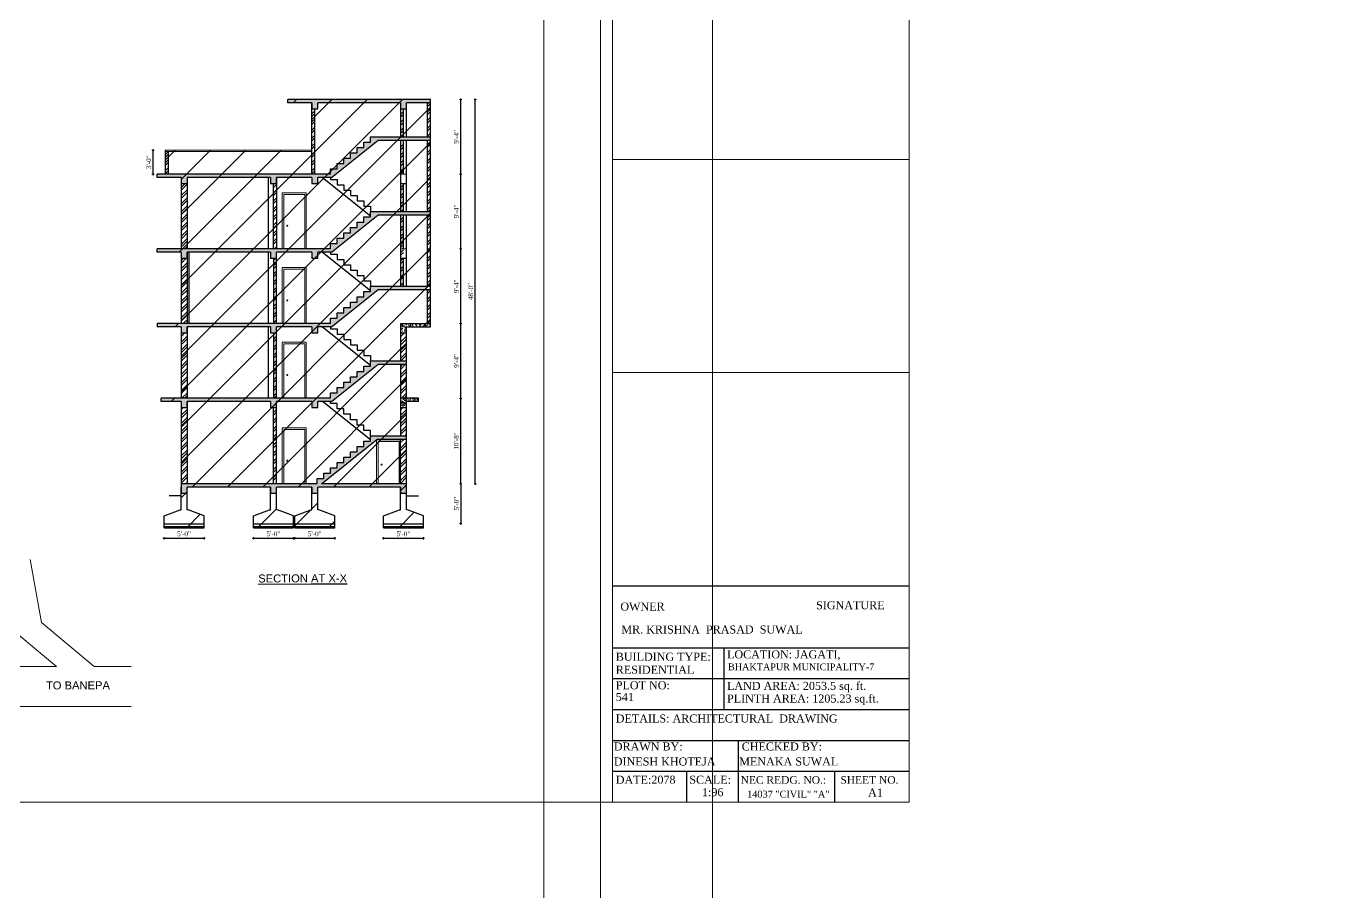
# Model space of a CAD drawing. Header units: inches. Extents: x 6873 to 34015, y -4436 to 8204.
# Drawn here: x 15462 to 17428, y 1971 to 3269 of the extents above; entities that cross this region are included whole.
import ezdxf

# ---------------------------------------------------------------- set-up
doc = ezdxf.new("R2010")
doc.units = ezdxf.units.IN
doc.header["$LTSCALE"] = 5
doc.header["$MEASUREMENT"] = 0
for name, color, linetype, lineweight in [('1', 7, 'Continuous', 25), ('A-WALL', 7, 'Continuous', 9), ('Dimension', 7, 'Continuous', 18), ('dimention', 5, 'Continuous', 9), ('DOOR', 62, 'Continuous', 0), ('ele1', 21, 'Continuous', 20), ('Railing', 43, 'Continuous', 18)]:
    doc.layers.add(name, color=color, linetype=linetype, lineweight=lineweight)
doc.layers.add('column', color=4, linetype='Continuous')
doc.layers.add('WALL', color=7, linetype='Continuous')
doc.layers.add('dim line', color=7, linetype='Continuous', lineweight=15, true_color=0xfab2b2)
doc.styles.add('DIMTEXT', font='arial.ttf', dxfattribs={"height": 8})
doc.styles.add('ordinary', font='times.ttf')
doc.dimstyles.new('Copy of 96', dxfattribs={"dimtxt": 7, "dimasz": 4, "dimexe": 0.5, "dimexo": 0.5, "dimgap": 3, "dimtad": 1, "dimdec": 1, "dimzin": 11, "dimdsep": 46, "dimlunit": 4, "dimtxsty": 'ordinary', "dimblk": 'OBLIQUE', "dimcen": 0.09, "dimse1": 1, "dimse2": 1, "dimclrt": 6, "dimazin": 0, "dimtfac": 1, "dimtdec": 1, "dimtix": 1, "dimtmove": 2, "dimatfit": 3, "dimldrblk": 'leader', "dimfxl": 0.5, "dimfxlon": 1, "dimtolj": 1, "dimtzin": 0, "dimarcsym": 0})
pattern_1 = [(45, (7222.851, 4362.183), (-6.098796, 6.098796), []), (45, (7226.9165, 4362.183), (-6.098796, 6.098796), [])]
pattern_2 = [(50, (7222.8506, 4362.183), (7.172602, -0.6275213), [0.75, -8.25]), (355, (7222.8506, 4362.183), (-1.3875133, 7.5219213), [0.6, -6.6]), (100.4514, (7223.448, 4362.131), (5.785094, 6.8943954), [0.637402, -7.011421]), (46.1842, (7222.851, 4364.183), (10.6724105, -1.65519), [1.125, -12.375]), (96.6356, (7223.74, 4364.045), (9.346627, 9.741179), [0.956103, -10.51713]), (351.1842, (7222.851, 4364.183), (9.34662, 9.741186), [0.9, -9.9]), (21, (7223.8506, 4363.683), (5.9690705, -4.026189), [0.75, -8.25]), (326, (7223.8506, 4363.683), (2.4331533, 7.2515005), [0.6, -6.6]), (71.4514, (7224.348, 4363.348), (8.4022263, 3.225305), [0.637402, -7.011421]), (37.5, (7222.8506, 4362.1832), (0.12159855, 3.32893854), [0, -6.52, 0, -6.7, 0, -6.625]), (7.5, (7222.8506, 4362.1832), (2.6306954, 3.9441171), [0, -3.82, 0, -6.37, 0, -2.525]), (327.5, (7220.6206, 4362.1832), (5.3382244, -0.2255487), [0, -2.5, 0, -7.8, 0, -10.35]), (317.5, (7219.6206, 4362.1832), (5.8318617, 1.0010498), [0, -3.25, 0, -5.18, 0, -7.35])]

# ---------------------------------------------------------------- blocks, each defined once
blk = doc.blocks.new('oblique')
at = {"color": 0, "lineweight": -2}
blk.add_line((0.25, 0.25), (-0.25, -0.25), dxfattribs=at)
at = {"layer": 'dim line', "lineweight": 9}
for p, q in [((-0.4375, 0), (0.4375, 0)), ((0, 0.4375), (0, -0.4375))]:
    blk.add_line(p, q, dxfattribs=at)
blk = doc.blocks.new('*D282')
at = {"layer": 'A-WALL', "color": 0, "lineweight": -2, "ltscale": 50, "transparency": 16777216}
blk.add_line((16114.1, 2583), (16114.1, 2711), dxfattribs=at)
at = {"layer": 'Defpoints', "color": 0, "ltscale": 50, "transparency": 16777216}
for p in [(16032.6, 2711), (16114.1, 2711), (16032.6, 2583)]:
    blk.add_point(p, dxfattribs=at)
at = {"layer": 'A-WALL', "color": 0, "lineweight": -2, "ltscale": 50, "transparency": 16777216, "xscale": 4, "yscale": 4, "zscale": 4}
for p, rotation in [((16114.1, 2711), 90), ((16114.1, 2583), 270)]:
    blk.add_blockref('oblique', p, dxfattribs=dict(at, rotation=rotation))
at = {"layer": 'A-WALL', "color": 6, "ltscale": 50, "transparency": 16777216, "insert": (16107.6, 2647), "char_height": 7, "attachment_point": 5, "rotation": 90, "style": 'ordinary'}
blk.add_mtext('\\A1;10\'-8"', dxfattribs=at)
blk = doc.blocks.new('_OBLIQUE')
at = {"color": 0, "linetype": 'ByBlock'}
blk.add_line((-0.5, -0.5), (0.5, 0.5), dxfattribs=at)
blk = doc.blocks.new('leader')
at = {"layer": 'Dimension'}
for p, q in [((-4.42, 0), (4.42, 0)), ((0, -4.33), (0, 4.33))]:
    blk.add_line(p, q, dxfattribs=at)
blk = doc.blocks.new('*D283')
at = {"layer": 'A-WALL', "color": 0, "lineweight": -2, "ltscale": 50, "transparency": 16777216}
blk.add_line((16114.1, 2711), (16114.1, 2823), dxfattribs=at)
at = {"layer": 'Defpoints', "color": 0, "ltscale": 50, "transparency": 16777216}
for p in [(15900.8, 2823), (16114.1, 2823), (16032.6, 2711)]:
    blk.add_point(p, dxfattribs=at)
at = {"layer": 'A-WALL', "color": 0, "lineweight": -2, "ltscale": 50, "transparency": 16777216, "xscale": 4, "yscale": 4, "zscale": 4}
for p, rotation in [((16114.1, 2823), 90), ((16114.1, 2711), 270)]:
    blk.add_blockref('oblique', p, dxfattribs=dict(at, rotation=rotation))
at = {"layer": 'A-WALL', "color": 6, "ltscale": 50, "transparency": 16777216, "insert": (16107.6, 2767), "char_height": 7, "attachment_point": 5, "rotation": 90, "style": 'ordinary'}
blk.add_mtext('\\A1;9\'-4"', dxfattribs=at)
blk = doc.blocks.new('*D284')
at = {"layer": 'A-WALL', "color": 0, "lineweight": -2, "ltscale": 50, "transparency": 16777216}
blk.add_line((16114.1, 2823), (16114.1, 2935), dxfattribs=at)
at = {"layer": 'Defpoints', "color": 0, "ltscale": 50, "transparency": 16777216}
for p in [(15904.6, 2935), (16114.1, 2935), (15900.8, 2823)]:
    blk.add_point(p, dxfattribs=at)
at = {"layer": 'A-WALL', "color": 0, "lineweight": -2, "ltscale": 50, "transparency": 16777216, "xscale": 4, "yscale": 4, "zscale": 4}
for p, rotation in [((16114.1, 2935), 90), ((16114.1, 2823), 270)]:
    blk.add_blockref('oblique', p, dxfattribs=dict(at, rotation=rotation))
at = {"layer": 'A-WALL', "color": 6, "ltscale": 50, "transparency": 16777216, "insert": (16107.6, 2879), "char_height": 7, "attachment_point": 5, "rotation": 90, "style": 'ordinary'}
blk.add_mtext('\\A1;9\'-4"', dxfattribs=at)
blk = doc.blocks.new('*D285')
at = {"layer": 'A-WALL', "color": 0, "lineweight": -2, "ltscale": 50, "transparency": 16777216}
blk.add_line((16114.1, 2935), (16114.1, 3047), dxfattribs=at)
at = {"layer": 'Defpoints', "color": 0, "ltscale": 50, "transparency": 16777216}
for p in [(15911, 3047), (16114.1, 3047), (15904.6, 2935)]:
    blk.add_point(p, dxfattribs=at)
at = {"layer": 'A-WALL', "color": 0, "lineweight": -2, "ltscale": 50, "transparency": 16777216, "xscale": 4, "yscale": 4, "zscale": 4}
for p, rotation in [((16114.1, 3047), 90), ((16114.1, 2935), 270)]:
    blk.add_blockref('oblique', p, dxfattribs=dict(at, rotation=rotation))
at = {"layer": 'A-WALL', "color": 6, "ltscale": 50, "transparency": 16777216, "insert": (16107.6, 2991), "char_height": 7, "attachment_point": 5, "rotation": 90, "style": 'ordinary'}
blk.add_mtext('\\A1;9\'-4"', dxfattribs=at)
blk = doc.blocks.new('*D286')
at = {"layer": 'A-WALL', "color": 0, "lineweight": -2, "ltscale": 50, "transparency": 16777216}
blk.add_line((16114.1, 3047), (16114.1, 3159), dxfattribs=at)
at = {"layer": 'Defpoints', "color": 0, "ltscale": 50, "transparency": 16777216}
for p in [(15916.9, 3159), (16114.1, 3159), (15911, 3047)]:
    blk.add_point(p, dxfattribs=at)
at = {"layer": 'A-WALL', "color": 0, "lineweight": -2, "ltscale": 50, "transparency": 16777216, "xscale": 4, "yscale": 4, "zscale": 4}
for p, rotation in [((16114.1, 3159), 90), ((16114.1, 3047), 270)]:
    blk.add_blockref('oblique', p, dxfattribs=dict(at, rotation=rotation))
at = {"layer": 'A-WALL', "color": 6, "ltscale": 50, "transparency": 16777216, "insert": (16107.6, 3103), "char_height": 7, "attachment_point": 5, "rotation": 90, "style": 'ordinary'}
blk.add_mtext('\\A1;9\'-4"', dxfattribs=at)
blk = doc.blocks.new('*D287')
at = {"layer": 'A-WALL', "color": 0, "lineweight": -2, "ltscale": 50, "transparency": 16777216}
blk.add_line((15652.6, 3047), (15652.6, 3083), dxfattribs=at)
at = {"layer": 'Defpoints', "color": 0, "ltscale": 50, "transparency": 16777216}
for p in [(15652.6, 3083), (15670.6, 3083), (15658.6, 3047)]:
    blk.add_point(p, dxfattribs=at)
at = {"layer": 'A-WALL', "color": 0, "lineweight": -2, "ltscale": 50, "transparency": 16777216, "xscale": 4, "yscale": 4, "zscale": 4}
for p, rotation in [((15652.6, 3083), 90), ((15652.6, 3047), 270)]:
    blk.add_blockref('oblique', p, dxfattribs=dict(at, rotation=rotation))
at = {"layer": 'A-WALL', "color": 6, "ltscale": 50, "transparency": 16777216, "insert": (15646.1, 3065), "char_height": 7, "attachment_point": 5, "rotation": 90, "style": 'ordinary'}
blk.add_mtext('\\A1;3\'-0"', dxfattribs=at)
blk = doc.blocks.new('*D271')
at = {"layer": 'A-WALL', "color": 0, "lineweight": -2, "ltscale": 50, "transparency": 16777216}
blk.add_line((16114.1, 2583), (16114.1, 2523.1), dxfattribs=at)
at = {"layer": 'Defpoints', "color": 0, "ltscale": 50, "transparency": 16777216}
for p in [(16032.6, 2583), (16058.1, 2523.1), (16114.1, 2523.1)]:
    blk.add_point(p, dxfattribs=at)
at = {"layer": 'A-WALL', "color": 0, "lineweight": -2, "ltscale": 50, "transparency": 16777216, "xscale": 4, "yscale": 4, "zscale": 4}
for p, rotation in [((16114.1, 2583), 90), ((16114.1, 2523.1), 270)]:
    blk.add_blockref('oblique', p, dxfattribs=dict(at, rotation=rotation))
at = {"layer": 'A-WALL', "color": 6, "ltscale": 50, "transparency": 16777216, "insert": (16107.6, 2553), "char_height": 7, "attachment_point": 5, "rotation": 90, "style": 'ordinary'}
blk.add_mtext('\\A1;5\'-0"', dxfattribs=at)
blk = doc.blocks.new('*D272')
at = {"layer": 'A-WALL', "color": 0, "lineweight": -2, "ltscale": 50, "transparency": 16777216}
blk.add_line((16135.8, 2583), (16135.8, 3159), dxfattribs=at)
at = {"layer": 'Defpoints', "color": 0, "ltscale": 50, "transparency": 16777216}
for p in [(16032.6, 3159), (16135.8, 3159), (16032.6, 2583)]:
    blk.add_point(p, dxfattribs=at)
at = {"layer": 'A-WALL', "color": 0, "lineweight": -2, "ltscale": 50, "transparency": 16777216, "xscale": 4, "yscale": 4, "zscale": 4}
for p, rotation in [((16135.8, 3159), 90), ((16135.8, 2583), 270)]:
    blk.add_blockref('oblique', p, dxfattribs=dict(at, rotation=rotation))
at = {"layer": 'A-WALL', "color": 6, "ltscale": 50, "transparency": 16777216, "insert": (16129.2, 2871), "char_height": 7, "attachment_point": 5, "rotation": 90, "style": 'ordinary'}
blk.add_mtext('\\A1;48\'-0"', dxfattribs=at)
blk = doc.blocks.new('*D288')
at = {"layer": 'A-WALL', "color": 0, "lineweight": -2, "ltscale": 50, "transparency": 16777216}
blk.add_line((15669.1, 2501.3), (15729.1, 2501.3), dxfattribs=at)
at = {"layer": 'Defpoints', "color": 0, "ltscale": 50, "transparency": 16777216}
for p in [(15669.1, 2517.1), (15729.1, 2517.1), (15729.1, 2501.3)]:
    blk.add_point(p, dxfattribs=at)
at = {"layer": 'A-WALL', "color": 0, "lineweight": -2, "ltscale": 50, "transparency": 16777216, "xscale": 4, "yscale": 4, "zscale": 4, "rotation": 180}
blk.add_blockref('oblique', (15669.1, 2501.3), dxfattribs=at)
at = {"layer": 'A-WALL', "color": 0, "lineweight": -2, "ltscale": 50, "transparency": 16777216, "xscale": 4, "yscale": 4, "zscale": 4}
blk.add_blockref('oblique', (15729.1, 2501.3), dxfattribs=at)
at = {"layer": 'A-WALL', "color": 6, "ltscale": 50, "transparency": 16777216, "insert": (15699.1, 2507.8), "char_height": 7, "attachment_point": 5, "style": 'ordinary'}
blk.add_mtext('\\A1;5\'-0"', dxfattribs=at)
blk = doc.blocks.new('*D289')
at = {"layer": 'A-WALL', "color": 0, "lineweight": -2, "ltscale": 50, "transparency": 16777216}
blk.add_line((15803.1, 2501.3), (15863.1, 2501.3), dxfattribs=at)
at = {"layer": 'Defpoints', "color": 0, "ltscale": 50, "transparency": 16777216}
for p in [(15803.1, 2517.1), (15863.1, 2517.1), (15863.1, 2501.3)]:
    blk.add_point(p, dxfattribs=at)
at = {"layer": 'A-WALL', "color": 0, "lineweight": -2, "ltscale": 50, "transparency": 16777216, "xscale": 4, "yscale": 4, "zscale": 4, "rotation": 180}
blk.add_blockref('oblique', (15803.1, 2501.3), dxfattribs=at)
at = {"layer": 'A-WALL', "color": 0, "lineweight": -2, "ltscale": 50, "transparency": 16777216, "xscale": 4, "yscale": 4, "zscale": 4}
blk.add_blockref('oblique', (15863.1, 2501.3), dxfattribs=at)
at = {"layer": 'A-WALL', "color": 6, "ltscale": 50, "transparency": 16777216, "insert": (15833.1, 2507.8), "char_height": 7, "attachment_point": 5, "style": 'ordinary'}
blk.add_mtext('\\A1;5\'-0"', dxfattribs=at)
blk = doc.blocks.new('*D290')
at = {"layer": 'A-WALL', "color": 0, "lineweight": -2, "ltscale": 50, "transparency": 16777216}
blk.add_line((15865.1, 2501.3), (15925.1, 2501.3), dxfattribs=at)
at = {"layer": 'Defpoints', "color": 0, "ltscale": 50, "transparency": 16777216}
for p in [(15865.1, 2517.1), (15925.1, 2517.1), (15925.1, 2501.3)]:
    blk.add_point(p, dxfattribs=at)
at = {"layer": 'A-WALL', "color": 0, "lineweight": -2, "ltscale": 50, "transparency": 16777216, "xscale": 4, "yscale": 4, "zscale": 4, "rotation": 180}
blk.add_blockref('oblique', (15865.1, 2501.3), dxfattribs=at)
at = {"layer": 'A-WALL', "color": 0, "lineweight": -2, "ltscale": 50, "transparency": 16777216, "xscale": 4, "yscale": 4, "zscale": 4}
blk.add_blockref('oblique', (15925.1, 2501.3), dxfattribs=at)
at = {"layer": 'A-WALL', "color": 6, "ltscale": 50, "transparency": 16777216, "insert": (15895.1, 2507.8), "char_height": 7, "attachment_point": 5, "style": 'ordinary'}
blk.add_mtext('\\A1;5\'-0"', dxfattribs=at)
blk = doc.blocks.new('*D291')
at = {"layer": 'A-WALL', "color": 0, "lineweight": -2, "ltscale": 50, "transparency": 16777216}
blk.add_line((15998.1, 2501.3), (16058.1, 2501.3), dxfattribs=at)
at = {"layer": 'Defpoints', "color": 0, "ltscale": 50, "transparency": 16777216}
for p in [(15998.1, 2517.1), (16058.1, 2517.1), (16058.1, 2501.3)]:
    blk.add_point(p, dxfattribs=at)
at = {"layer": 'A-WALL', "color": 0, "lineweight": -2, "ltscale": 50, "transparency": 16777216, "xscale": 4, "yscale": 4, "zscale": 4, "rotation": 180}
blk.add_blockref('oblique', (15998.1, 2501.3), dxfattribs=at)
at = {"layer": 'A-WALL', "color": 0, "lineweight": -2, "ltscale": 50, "transparency": 16777216, "xscale": 4, "yscale": 4, "zscale": 4}
blk.add_blockref('oblique', (16058.1, 2501.3), dxfattribs=at)
at = {"layer": 'A-WALL', "color": 6, "ltscale": 50, "transparency": 16777216, "insert": (16028.1, 2507.8), "char_height": 7, "attachment_point": 5, "style": 'ordinary'}
blk.add_mtext('\\A1;5\'-0"', dxfattribs=at)

msp = doc.modelspace()

# ---------------------------------------------------------------- hatches: boundary and pattern name
at = {"layer": 'A-WALL', "ltscale": 40, "true_color": 0xf26722}
h = msp.add_hatch(dxfattribs=at)
h.set_pattern_fill('AR-CONC', color=30)
h.set_pattern_definition(pattern_2)
h.paths.add_polyline_path([(15899.61, 3154.02), (16023.61, 3154.02), (16023.61, 3145.02), (16032.61, 3145.02), (16032.61, 3154.02), (16068.61, 3154.02), (16068.61, 3159.02), (15854.61, 3159.02), (15854.61, 3154.02), (15890.61, 3154.02), (15890.61, 3145.02), (15899.61, 3145.02)])
h = msp.add_hatch(dxfattribs=at)
h.set_pattern_fill('AR-CONC', color=30)
h.set_pattern_definition(pattern_2)
h.paths.add_polyline_path([(15828.61, 3033.02), (15837.61, 3033.02), (15837.61, 3042.02), (15890.61, 3042.02), (15890.61, 3033.02), (15899.61, 3033.02), (15899.61, 3042.02), (15920.37, 3042.02), (15990.37, 3098.02), (16068.61, 3098.02), (16068.61, 3103.02), (15978.61, 3103.02), (15978.61, 3095.02), (15968.61, 3095.02), (15968.61, 3087.02), (15958.61, 3087.02), (15958.61, 3079.02), (15948.61, 3079.02), (15948.61, 3071.02), (15938.61, 3071.02), (15938.61, 3063.02), (15928.61, 3063.02), (15928.61, 3055.02), (15918.61, 3055.02), (15918.61, 3047.02), (15658.61, 3047.02), (15658.61, 3042.02), (15694.61, 3042.02), (15694.61, 3033.02), (15703.57, 3033.02), (15703.57, 3042.02), (15828.61, 3042.02)])
h = msp.add_hatch(dxfattribs=at)
h.set_pattern_fill('AR-CONC', color=30)
h.set_pattern_definition(pattern_2)
h.paths.add_polyline_path([(15837.61, 2930.02), (15890.61, 2930.02), (15890.61, 2921.02), (15899.61, 2921.02), (15899.61, 2930.02), (15920.37, 2930.02), (15990.37, 2986.02), (16068.61, 2986.02), (16068.61, 2991.02), (15978.61, 2991.02), (15978.61, 2983.02), (15968.61, 2983.02), (15968.61, 2975.02), (15958.61, 2975.02), (15958.61, 2967.02), (15948.61, 2967.02), (15948.61, 2959.02), (15938.61, 2959.02), (15938.61, 2951.02), (15928.61, 2951.02), (15928.61, 2943.02), (15918.61, 2943.02), (15918.61, 2935.02), (15658.61, 2935.02), (15658.61, 2930.02), (15694.61, 2930.02), (15694.61, 2921.02), (15703.57, 2921.02), (15703.57, 2930.02), (15828.61, 2930.02), (15828.61, 2921.02), (15837.61, 2921.02)])
h = msp.add_hatch(dxfattribs=at)
h.set_pattern_fill('AR-CONC', color=30)
h.set_pattern_definition(pattern_2)
h.paths.add_polyline_path([(15828.61, 2809.02), (15837.61, 2809.02), (15837.61, 2818.02), (15890.61, 2818.02), (15890.61, 2809.02), (15899.61, 2809.02), (15899.61, 2818.02), (15920.37, 2818.02), (15990.37, 2874.02), (16064.11, 2874.02), (16064.11, 2879.02), (15978.61, 2879.02), (15978.61, 2871.02), (15968.61, 2871.02), (15968.61, 2863.02), (15958.61, 2863.02), (15958.61, 2855.02), (15948.61, 2855.02), (15948.61, 2847.02), (15938.61, 2847.02), (15938.61, 2839.02), (15928.61, 2839.02), (15928.61, 2831.02), (15918.61, 2831.02), (15918.61, 2823.02), (15658.61, 2823.02), (15658.61, 2818.02), (15694.61, 2818.02), (15694.61, 2809.02), (15703.57, 2809.02), (15703.57, 2818.02), (15828.61, 2818.02)])
h = msp.add_hatch(dxfattribs=at)
h.set_pattern_fill('AR-CONC', color=30)
h.set_pattern_definition(pattern_2)
h.paths.add_polyline_path([(16032.61, 2818.02), (16068.61, 2818.02), (16068.61, 2823.02), (16023.61, 2823.02), (16023.61, 2809.02), (16032.61, 2809.02)])
h = msp.add_hatch(dxfattribs=at)
h.set_pattern_fill('AR-CONC', color=30)
h.set_pattern_definition(pattern_2)
h.paths.add_polyline_path([(15837.61, 2706.02), (15890.61, 2706.02), (15890.61, 2697.02), (15899.61, 2697.02), (15899.61, 2706.02), (15920.37, 2706.02), (15990.37, 2762.02), (16032.61, 2762.02), (16032.61, 2767.02), (15978.61, 2767.02), (15978.61, 2759.02), (15968.61, 2759.02), (15968.61, 2751.02), (15958.61, 2751.02), (15958.61, 2743.02), (15948.61, 2743.02), (15948.61, 2735.02), (15938.61, 2735.02), (15938.61, 2727.02), (15928.61, 2727.02), (15928.61, 2719.02), (15918.61, 2719.02), (15918.61, 2711.02), (15664.61, 2711.02), (15664.61, 2706.02), (15694.61, 2706.02), (15694.61, 2697.02), (15703.57, 2697.02), (15703.57, 2706.02), (15828.61, 2706.02), (15828.61, 2697.02), (15837.61, 2697.02)])
h = msp.add_hatch(dxfattribs=at)
h.set_pattern_fill('AR-CONC', color=30)
h.set_pattern_definition(pattern_2)
h.paths.add_polyline_path([(16032.61, 2697.02), (16032.61, 2706.02), (16050.61, 2706.02), (16050.61, 2711.02), (16023.61, 2711.02), (16023.61, 2697.02)])
h = msp.add_hatch(dxfattribs=at)
h.set_pattern_fill('AR-CONC', color=30)
h.set_pattern_definition(pattern_2)
h.paths.add_polyline_path([(15899.61, 2578.02), (16023.61, 2578.02), (16023.61, 2569.02), (16032.61, 2569.02), (16032.61, 2578.02), (16032.61, 2583.02), (15905.02, 2583.02), (15988.77, 2650.02), (16032.61, 2650.02), (16032.61, 2655.02), (15978.61, 2655.02), (15978.61, 2647.02), (15968.61, 2647.02), (15968.61, 2639.02), (15958.61, 2639.02), (15958.61, 2631.02), (15948.61, 2631.02), (15948.61, 2623.02), (15938.61, 2623.02), (15938.61, 2615.02), (15928.61, 2615.02), (15928.61, 2607.02), (15918.61, 2607.02), (15918.61, 2599.02), (15908.61, 2599.02), (15908.61, 2591.02), (15898.61, 2591.02), (15898.61, 2583.02), (15694.61, 2583.02), (15694.61, 2578.02), (15694.61, 2569.02), (15703.61, 2569.02), (15703.61, 2578.02), (15828.61, 2578.02), (15828.61, 2569.02), (15837.61, 2569.02), (15837.61, 2578.02), (15890.61, 2578.02), (15890.61, 2569.02), (15899.61, 2569.02)])
at = {"layer": 'dimention', "ltscale": 40, "true_color": 0xf26722}
h = msp.add_hatch(dxfattribs=at)
h.set_pattern_fill('ANSI32', color=30, scale=23)
h.set_pattern_definition(pattern_1)
h.paths.add_polyline_path([(16064.11, 3103.02), (16068.61, 3103.02), (16068.61, 3154.02), (16064.11, 3154.02)])
h = msp.add_hatch(dxfattribs=at)
h.set_pattern_fill('ANSI32', color=30, scale=23)
h.set_pattern_definition(pattern_1)
h.paths.add_polyline_path([(15895.11, 3145.02), (15890.61, 3145.02), (15890.61, 3047.02), (15895.11, 3047.02)])
h = msp.add_hatch(dxfattribs=at)
h.set_pattern_fill('ANSI32', color=30, scale=23)
h.set_pattern_definition(pattern_1)
h.paths.add_polyline_path([(16028.11, 3145.02), (16023.61, 3145.02), (16023.61, 3103.02), (16028.11, 3103.02)])
h = msp.add_hatch(dxfattribs=at)
h.set_pattern_fill('ANSI32', color=30, scale=23)
h.set_pattern_definition(pattern_1)
h.paths.add_polyline_path([(16023.61, 3047.02), (16028.11, 3047.02), (16028.11, 3098.02), (16023.61, 3098.02)])
h = msp.add_hatch(dxfattribs=at)
h.set_pattern_fill('ANSI32', color=30, scale=23)
h.set_pattern_definition(pattern_1)
h.paths.add_polyline_path([(16064.11, 2991.02), (16068.61, 2991.02), (16068.61, 3098.02), (16064.11, 3098.02)])
h = msp.add_hatch(dxfattribs=at)
h.set_pattern_fill('ANSI32', color=30, scale=23)
h.set_pattern_definition(pattern_1)
h.paths.add_polyline_path([(15675.11, 3081.02), (15670.61, 3081.02), (15670.61, 3047.02), (15675.11, 3047.02)])
h = msp.add_hatch(dxfattribs=at)
h.set_pattern_fill('ANSI32', color=30, scale=23)
h.set_pattern_definition(pattern_1)
h.paths.add_polyline_path([(15694.61, 2935.02), (15703.57, 2935.02), (15703.57, 3033.02), (15694.61, 3033.02)])
h = msp.add_hatch(dxfattribs=at)
h.set_pattern_fill('ANSI32', color=30, scale=23)
h.set_pattern_definition(pattern_1)
h.paths.add_polyline_path([(15837.61, 3033.02), (15833.11, 3033.02), (15833.11, 2935.02), (15837.61, 2935.02)])
h = msp.add_hatch(dxfattribs=at)
h.set_pattern_fill('ANSI32', color=30, scale=23)
h.set_pattern_definition(pattern_1)
h.paths.add_polyline_path([(16028.11, 3033.02), (16023.61, 3033.02), (16023.61, 2991.02), (16028.11, 2991.02)])
h = msp.add_hatch(dxfattribs=at)
h.set_pattern_fill('ANSI32', color=30, scale=23)
h.set_pattern_definition(pattern_1)
h.paths.add_polyline_path([(16028.11, 2986.02), (16023.61, 2986.02), (16023.61, 2879.02), (16028.11, 2879.02)])
h = msp.add_hatch(dxfattribs=at)
h.set_pattern_fill('ANSI32', color=30, scale=23)
h.set_pattern_definition(pattern_1)
h.paths.add_polyline_path([(16064.11, 2879.02), (16068.61, 2879.02), (16068.61, 2986.02), (16064.11, 2986.02)])
h = msp.add_hatch(dxfattribs=at)
h.set_pattern_fill('ANSI32', color=30, scale=23)
h.set_pattern_definition(pattern_1)
h.paths.add_polyline_path([(15703.57, 2921.02), (15694.61, 2921.02), (15694.61, 2823.02), (15703.57, 2823.02)])
h = msp.add_hatch(dxfattribs=at)
h.set_pattern_fill('ANSI32', color=30, scale=23)
h.set_pattern_definition(pattern_1)
h.paths.add_polyline_path([(15837.61, 2921.02), (15833.11, 2921.02), (15833.11, 2823.02), (15837.61, 2823.02)])
h = msp.add_hatch(dxfattribs=at)
h.set_pattern_fill('ANSI32', color=30, scale=23)
h.set_pattern_definition(pattern_1)
h.paths.add_polyline_path([(16064.11, 2823.02), (16068.61, 2823.02), (16068.61, 2874.02), (16064.11, 2874.02)])
h = msp.add_hatch(dxfattribs=at)
h.set_pattern_fill('ANSI32', color=30, scale=23)
h.set_pattern_definition(pattern_1)
h.paths.add_polyline_path([(15694.61, 2711.02), (15703.57, 2711.02), (15703.57, 2809.02), (15694.61, 2809.02)])
h = msp.add_hatch(dxfattribs=at)
h.set_pattern_fill('ANSI32', color=30, scale=23)
h.set_pattern_definition(pattern_1)
h.paths.add_polyline_path([(15837.61, 2809.02), (15833.11, 2809.02), (15833.11, 2711.02), (15837.61, 2711.02)])
h = msp.add_hatch(dxfattribs=at)
h.set_pattern_fill('ANSI32', color=30, scale=23)
h.set_pattern_definition(pattern_1)
h.paths.add_polyline_path([(16023.61, 2767.02), (16032.61, 2767.02), (16032.61, 2809.02), (16023.61, 2809.02)])
h = msp.add_hatch(dxfattribs=at)
h.set_pattern_fill('ANSI32', color=30, scale=23)
h.set_pattern_definition(pattern_1)
h.paths.add_polyline_path([(16023.61, 2711.02), (16032.61, 2711.02), (16032.61, 2762.02), (16023.61, 2762.02)])
h = msp.add_hatch(dxfattribs=at)
h.set_pattern_fill('ANSI32', color=30, scale=23)
h.set_pattern_definition(pattern_1)
h.paths.add_polyline_path([(15694.61, 2583.02), (15703.57, 2583.02), (15703.57, 2697.02), (15694.61, 2697.02)])
h = msp.add_hatch(dxfattribs=at)
h.set_pattern_fill('ANSI32', color=30, scale=23)
h.set_pattern_definition(pattern_1)
h.paths.add_polyline_path([(15837.61, 2697.02), (15833.11, 2697.02), (15833.11, 2583.02), (15837.61, 2583.02)])
h = msp.add_hatch(dxfattribs=at)
h.set_pattern_fill('ANSI32', color=30, scale=23)
h.set_pattern_definition(pattern_1)
h.paths.add_polyline_path([(16032.61, 2697.02), (16023.61, 2697.02), (16023.61, 2655.02), (16032.61, 2655.02)])
h = msp.add_hatch(dxfattribs=at)
h.set_pattern_fill('ANSI32', color=30, scale=23)
h.set_pattern_definition(pattern_1)
h.paths.add_polyline_path([(16032.61, 2650.02), (16023.61, 2650.02), (16023.61, 2583.02), (16032.61, 2583.02)])
at = {"layer": 'WALL', "linetype": 'ByBlock', "ltscale": 5, "true_color": 0xf8991e}
h = msp.add_hatch(dxfattribs=at)
h.set_pattern_fill('ANSI31', color=30, scale=300)
h.set_pattern_definition([(45, (2253.525, 2643.953), (-26.5165, 26.5165), [])])
h.paths.add_polyline_path([(15669.11, 2517.06), (15669.11, 2535.06), (15693.11, 2544.06), (15694.61, 2544.06), (15694.61, 2569.02), (15694.61, 2706.02), (15664.61, 2706.02), (15664.61, 2711.02), (15694.61, 2711.02), (15694.61, 2818.02), (15658.61, 2818.02), (15658.61, 2823.02), (15694.61, 2823.02), (15694.61, 2930.02), (15658.61, 2930.02), (15658.61, 2935.02), (15694.61, 2935.02), (15694.61, 3042.02), (15658.61, 3042.02), (15658.61, 3047.02), (15670.61, 3047.02), (15670.61, 3083.02), (15890.61, 3083.02), (15890.61, 3154.02), (15854.61, 3154.02), (15854.61, 3159.02), (16068.61, 3159.02), (16068.61, 2818.02), (16032.61, 2818.02), (16032.61, 2711.02), (16050.61, 2711.02), (16050.61, 2706.02), (16032.61, 2706.02), (16032.61, 2544.06), (16034.11, 2544.06), (16058.11, 2535.06), (16058.11, 2517.06), (15998.11, 2517.06), (15998.11, 2535.06), (16022.11, 2544.06), (16023.61, 2544.06), (16023.61, 2578.02), (15899.61, 2578.02), (15899.61, 2544.06), (15901.11, 2544.06), (15925.11, 2535.06), (15925.11, 2517.06), (15865.11, 2517.06), (15865.11, 2535.06), (15889.11, 2544.06), (15890.61, 2544.06), (15890.61, 2578.02), (15837.61, 2578.02), (15837.61, 2544.06), (15839.11, 2544.06), (15863.11, 2535.06), (15863.11, 2517.06), (15803.11, 2517.06), (15803.11, 2535.06), (15827.11, 2544.06), (15828.61, 2544.06), (15828.61, 2578.02), (15703.61, 2578.02), (15703.61, 2544.06), (15705.11, 2544.06), (15729.11, 2535.06), (15729.11, 2517.06)])

# ---------------------------------------------------------------- linework, layer by layer
at = {"layer": '1'}
for p, q in [((16341.89, 2429.74), (16786.54, 2429.74)), ((16341.89, 2337.1), (16786.54, 2337.1)), ((16508.72, 2337.1), (16508.72, 2244.46)), ((16341.89, 2290.78), (16786.54, 2290.78)), ((16341.89, 2244.46), (16786.54, 2244.46)), ((16341.89, 2198.15), (16786.54, 2198.15)), ((16529.99, 2198.15), (16529.99, 2105.51)), ((16341.89, 2151.83), (16786.54, 2151.83)), ((16453.06, 2105.51), (16453.06, 2151.83)), ((16675.38, 2105.51), (16675.38, 2151.83))]:
    msp.add_line(p, q, dxfattribs=at)
at = {"layer": 'A-WALL', "ltscale": 5}
for p, q in [((15670.61, 3081.02), (15670.61, 3083.02)), ((15890.61, 3083.02), (15890.61, 3047.02)), ((16032.61, 3047.02), (16023.61, 3047.02)), ((16032.61, 2935.02), (16023.61, 2935.02)), ((16023.61, 2650.02), (16023.61, 2583.02)), ((15703.61, 2544.06), (15705.11, 2544.06)), ((15837.61, 2544.06), (15839.11, 2544.06)), ((15899.61, 2544.06), (15901.11, 2544.06)), ((16032.61, 2544.06), (16034.11, 2544.06)), ((15507.79, 2309.05), (15325.83, 2460.35)), ((15485.09, 2374.74), (15468.23, 2469.35)), ((15564.09, 2309.05), (15485.09, 2374.74)), ((15325.83, 2309.05), (15507.79, 2309.05)), ((15564.09, 2309.05), (15619.86, 2309.05)), ((14929.76, 2249.05), (15619.86, 2249.05))]:
    msp.add_line(p, q, dxfattribs=at)
for p in [(16238.75, 1449.35), (16323.9, -1296.79), (16491.5, -1297.44)]:
    msp.add_xline(p, (0, 1), dxfattribs=at)
for centre, radius in [((15105.47, 278.39), 4288.21), ((15853.76, 2969.77), 0.766), ((15853.76, 2857.77), 0.766), ((15853.76, 2745.77), 0.766), ((15853.76, 2617.77), 0.766), ((15995.26, 2611.77), 0.766)]:
    msp.add_circle(centre, radius, dxfattribs=at)
at = {"layer": 'DOOR', "lineweight": 13}
for p, q in [((15846.11, 2941.96), (15846.11, 3019.02)), ((15846.11, 3019.02), (15846.11, 2935.02)), ((15846.11, 3019.02), (15882.11, 3019.02)), ((15848.61, 3016.52), (15848.61, 2935.02)), ((15848.61, 3016.52), (15880.11, 3016.52)), ((15880.11, 2935.02), (15880.11, 3016.52)), ((15882.11, 2935.02), (15882.11, 3019.02)), ((15846.11, 2829.96), (15846.11, 2907.02)), ((15846.11, 2907.02), (15846.11, 2823.02)), ((15846.11, 2907.02), (15882.11, 2907.02)), ((15848.61, 2904.52), (15848.61, 2823.02)), ((15848.61, 2904.52), (15880.11, 2904.52)), ((15880.11, 2823.02), (15880.11, 2904.52)), ((15882.11, 2823.02), (15882.11, 2907.02)), ((15846.11, 2717.96), (15846.11, 2795.02)), ((15846.11, 2795.02), (15846.11, 2711.02)), ((15846.11, 2795.02), (15882.11, 2795.02)), ((15848.61, 2792.52), (15848.61, 2711.02)), ((15848.61, 2792.52), (15880.11, 2792.52)), ((15880.11, 2711.02), (15880.11, 2792.52)), ((15882.11, 2711.02), (15882.11, 2795.02)), ((15846.11, 2589.96), (15846.11, 2667.02)), ((15846.11, 2667.02), (15846.11, 2583.02)), ((15846.11, 2667.02), (15882.11, 2667.02)), ((15848.61, 2664.52), (15848.61, 2583.02)), ((15848.61, 2664.52), (15880.11, 2664.52)), ((15880.11, 2583.02), (15880.11, 2664.52)), ((15882.11, 2583.02), (15882.11, 2667.02)), ((15987.61, 2589.96), (15987.61, 2649.02)), ((15987.61, 2649.02), (15987.61, 2583.02)), ((15987.61, 2649.02), (16023.61, 2649.02)), ((15990.11, 2646.52), (15990.11, 2583.02)), ((15990.11, 2646.52), (16021.61, 2646.52)), ((16021.61, 2583.02), (16021.61, 2646.52))]:
    msp.add_line(p, q, dxfattribs=at)
at = {"layer": 'ele1'}
for p, q in [((16341.89, 2105.51), (16341.89, 4260.84)), ((16786.54, 3069.27), (16341.89, 3069.27)), ((16786.54, 2749.5), (16341.89, 2749.5))]:
    msp.add_line(p, q, dxfattribs=at)
msp.add_lwpolyline([(13701.58, 4260.84), (16786.54, 4260.84), (16786.54, 2105.51), (13701.58, 2105.51)], close=True, dxfattribs=at)
msp.add_lwpolyline([(13701.58, 4260.84), (16786.54, 4260.84), (16786.54, 2105.51), (13701.58, 2105.51)], close=True, dxfattribs=at)
at = {"layer": 'Railing', "color": 30}
for p, q in [((15670.61, 3083.02), (15890.61, 3083.02)), ((15670.61, 3081.02), (15890.61, 3081.02))]:
    msp.add_line(p, q, dxfattribs=at)
at = {"layer": 'WALL', "color": 2, "linetype": 'ByBlock', "ltscale": 5}
for p, q in [((16068.61, 3159.02), (15854.61, 3159.02)), ((15854.61, 3154.02), (15854.61, 3159.02)), ((15890.61, 3154.02), (15854.61, 3154.02)), ((15890.61, 3047.02), (15890.61, 3154.02)), ((15890.61, 3154.02), (15890.61, 3145.02)), ((16023.61, 3154.02), (15899.61, 3154.02)), ((15899.61, 3145.02), (15899.61, 3154.02)), ((16023.61, 3154.02), (16023.61, 3103.02)), ((16023.61, 3154.02), (16023.61, 3145.02)), ((16068.61, 3154.02), (16032.61, 3154.02)), ((16032.61, 3103.02), (16032.61, 3154.02)), ((16032.61, 3145.02), (16032.61, 3154.02)), ((16064.11, 3103.02), (16064.11, 3154.02)), ((16068.61, 2823.02), (16068.61, 3159.02)), ((15890.61, 3145.02), (15899.61, 3145.02)), ((15895.11, 3047.02), (15895.11, 3145.02)), ((16023.61, 3145.02), (16032.61, 3145.02)), ((16028.11, 3103.02), (16028.11, 3145.02)), ((15920.37, 3042.02), (15990.37, 3098.02)), ((15958.61, 3079.02), (15958.61, 3087.02)), ((15958.61, 3087.02), (15968.61, 3087.02)), ((15968.61, 3087.02), (15968.61, 3095.02)), ((15968.61, 3095.02), (15978.61, 3095.02)), ((15978.61, 3095.02), (15978.61, 3103.02)), ((15978.61, 3103.02), (16068.61, 3103.02)), ((15990.37, 3098.02), (16068.61, 3098.02)), ((16023.61, 3098.02), (16023.61, 2991.02)), ((16028.11, 3047.02), (16028.11, 3098.02)), ((16032.61, 2991.02), (16032.61, 3098.02)), ((16064.11, 2991.02), (16064.11, 3098.02)), ((15670.61, 3083.02), (15670.61, 3047.02)), ((15675.11, 3081.02), (15675.11, 3047.02)), ((15938.61, 3063.02), (15938.61, 3071.02)), ((15938.61, 3071.02), (15948.61, 3071.02)), ((15948.61, 3071.02), (15948.61, 3079.02)), ((15948.61, 3079.02), (15958.61, 3079.02)), ((15918.61, 3047.02), (15658.61, 3047.02)), ((15658.61, 3042.02), (15658.61, 3047.02)), ((15918.61, 3047.02), (15918.61, 3055.02)), ((15918.61, 3055.02), (15928.61, 3055.02)), ((15928.61, 3055.02), (15928.61, 3063.02)), ((15928.61, 3063.02), (15938.61, 3063.02)), ((16032.61, 3033.02), (16032.61, 3047.02)), ((15694.61, 3042.02), (15658.61, 3042.02)), ((15694.61, 3042.02), (15694.61, 2935.02)), ((15694.61, 3042.02), (15694.61, 3033.02)), ((15694.61, 3033.02), (15703.57, 3033.02)), ((15703.57, 3042.02), (15703.57, 2935.02)), ((15828.61, 3042.02), (15703.57, 3042.02)), ((15825.61, 2935.02), (15825.61, 3042.02)), ((15828.61, 3042.02), (15828.61, 3033.02)), ((15828.61, 3033.02), (15837.61, 3033.02)), ((15833.11, 2935.02), (15833.11, 3033.02)), ((15890.61, 3042.02), (15837.61, 3042.02)), ((15837.61, 3042.02), (15837.61, 2935.02)), ((15837.61, 3033.02), (15837.61, 3042.02)), ((15890.61, 3042.02), (15890.61, 3033.02)), ((15890.61, 3033.02), (15899.61, 3033.02)), ((15920.37, 3042.02), (15899.61, 3042.02)), ((15899.61, 3033.02), (15899.61, 3042.02)), ((15906.86, 3042.02), (15978.61, 2984.62)), ((15918.61, 3042.02), (15918.61, 3039.02)), ((15918.61, 3039.02), (15928.61, 3039.02)), ((15928.61, 3039.02), (15928.61, 3031.02)), ((15928.61, 3031.02), (15938.61, 3031.02)), ((15938.61, 3031.02), (15938.61, 3023.02)), ((16023.61, 3042.02), (16023.61, 3033.02)), ((16023.61, 3033.02), (16032.61, 3033.02)), ((16028.11, 2991.02), (16028.11, 3033.02)), ((15938.61, 3023.02), (15948.61, 3023.02)), ((15948.61, 3023.02), (15948.61, 3015.02)), ((15948.61, 3015.02), (15958.61, 3015.02)), ((15958.61, 3015.02), (15958.61, 3007.02)), ((15958.61, 3007.02), (15968.61, 3007.02)), ((15968.61, 3007.02), (15968.61, 2999.02)), ((15968.61, 2999.02), (15978.61, 2999.02)), ((15978.61, 2999.02), (15978.61, 2991.02)), ((15978.61, 2983.02), (15978.61, 2991.02)), ((15978.61, 2991.02), (16068.61, 2991.02)), ((15920.37, 2930.02), (15990.37, 2986.02)), ((15958.61, 2967.02), (15958.61, 2975.02)), ((15958.61, 2975.02), (15968.61, 2975.02)), ((15968.61, 2975.02), (15968.61, 2983.02)), ((15968.61, 2983.02), (15978.61, 2983.02)), ((15990.37, 2986.02), (16068.61, 2986.02)), ((16023.61, 2986.02), (16023.61, 2879.02)), ((16028.11, 2935.02), (16028.11, 2986.02)), ((16032.61, 2879.02), (16032.61, 2986.02)), ((16064.11, 2879.02), (16064.11, 2986.02)), ((15928.61, 2943.02), (15928.61, 2951.02)), ((15928.61, 2951.02), (15938.61, 2951.02)), ((15938.61, 2951.02), (15938.61, 2959.02)), ((15938.61, 2959.02), (15948.61, 2959.02)), ((15948.61, 2959.02), (15948.61, 2967.02)), ((15948.61, 2967.02), (15958.61, 2967.02)), ((15918.61, 2935.02), (15658.61, 2935.02)), ((15658.61, 2930.02), (15658.61, 2935.02)), ((15694.61, 2930.02), (15658.61, 2930.02)), ((15694.61, 2930.02), (15694.61, 2823.02)), ((15694.61, 2930.02), (15694.61, 2921.02)), ((15703.57, 2930.02), (15703.57, 2823.02)), ((15828.61, 2930.02), (15703.57, 2930.02)), ((15703.57, 2921.02), (15703.57, 2930.02)), ((15706.61, 2823.02), (15706.61, 2930.02)), ((15825.61, 2823.02), (15825.61, 2930.02)), ((15828.61, 2930.02), (15828.61, 2921.02)), ((15890.61, 2930.02), (15837.61, 2930.02)), ((15837.61, 2823.02), (15837.61, 2930.02)), ((15837.61, 2921.02), (15837.61, 2930.02)), ((15890.61, 2930.02), (15890.61, 2921.02)), ((15920.37, 2930.02), (15899.61, 2930.02)), ((15899.61, 2921.02), (15899.61, 2930.02)), ((15906.86, 2930.02), (15978.61, 2872.62)), ((15918.61, 2935.02), (15918.61, 2943.02)), ((15918.61, 2943.02), (15928.61, 2943.02)), ((15918.61, 2930.02), (15918.61, 2927.02)), ((16023.61, 2930.02), (16023.61, 2921.02)), ((16032.61, 2921.02), (16032.61, 2935.02)), ((15694.61, 2921.02), (15703.57, 2921.02)), ((15828.61, 2921.02), (15837.61, 2921.02)), ((15833.11, 2921.02), (15833.11, 2823.02)), ((15890.61, 2921.02), (15899.61, 2921.02)), ((15918.61, 2927.02), (15928.61, 2927.02)), ((15928.61, 2927.02), (15928.61, 2919.02)), ((15928.61, 2919.02), (15938.61, 2919.02)), ((15938.61, 2919.02), (15938.61, 2911.02)), ((15938.61, 2911.02), (15948.61, 2911.02)), ((15948.61, 2911.02), (15948.61, 2903.02)), ((16023.61, 2921.02), (16032.61, 2921.02)), ((16028.11, 2879.02), (16028.11, 2921.02)), ((15948.61, 2903.02), (15958.61, 2903.02)), ((15958.61, 2903.02), (15958.61, 2895.02)), ((15958.61, 2895.02), (15968.61, 2895.02)), ((15968.61, 2895.02), (15968.61, 2887.02)), ((15920.37, 2818.02), (15990.37, 2874.02)), ((15968.61, 2887.02), (15978.61, 2887.02)), ((15968.61, 2863.02), (15968.61, 2871.02)), ((15968.61, 2871.02), (15978.61, 2871.02)), ((15978.61, 2887.02), (15978.61, 2879.02)), ((15978.61, 2871.02), (15978.61, 2879.02)), ((15978.61, 2879.02), (16068.61, 2879.02)), ((15990.37, 2874.02), (16068.61, 2874.02)), ((16064.11, 2823.02), (16064.11, 2874.02)), ((15948.61, 2847.02), (15948.61, 2855.02)), ((15948.61, 2855.02), (15958.61, 2855.02)), ((15958.61, 2855.02), (15958.61, 2863.02)), ((15958.61, 2863.02), (15968.61, 2863.02)), ((15918.61, 2823.02), (15918.61, 2831.02)), ((15918.61, 2831.02), (15928.61, 2831.02)), ((15928.61, 2831.02), (15928.61, 2839.02)), ((15928.61, 2839.02), (15938.61, 2839.02)), ((15938.61, 2839.02), (15938.61, 2847.02)), ((15938.61, 2847.02), (15948.61, 2847.02)), ((15918.61, 2823.02), (15658.61, 2823.02)), ((15658.61, 2823.02), (15658.61, 2818.02)), ((15694.61, 2818.02), (15658.61, 2818.02)), ((15694.61, 2818.02), (15694.61, 2711.02)), ((15694.61, 2818.02), (15694.61, 2809.02)), ((15703.57, 2818.02), (15703.57, 2711.02)), ((15828.61, 2818.02), (15703.57, 2818.02)), ((15703.57, 2809.02), (15703.57, 2818.02)), ((15825.61, 2711.02), (15825.61, 2818.02)), ((15828.61, 2818.02), (15828.61, 2809.02)), ((15890.61, 2818.02), (15837.61, 2818.02)), ((15837.61, 2711.02), (15837.61, 2818.02)), ((15837.61, 2809.02), (15837.61, 2818.02)), ((15890.61, 2818.02), (15890.61, 2809.02)), ((15920.37, 2818.02), (15899.61, 2818.02)), ((15899.61, 2809.02), (15899.61, 2818.02)), ((15906.86, 2818.02), (15978.61, 2760.62)), ((15918.61, 2818.02), (15918.61, 2815.02)), ((15918.61, 2815.02), (15928.61, 2815.02)), ((15928.61, 2815.02), (15928.61, 2807.02)), ((16023.61, 2823.02), (16023.61, 2767.02)), ((16023.61, 2823.02), (16068.61, 2823.02)), ((16023.61, 2818.02), (16023.61, 2809.02)), ((16032.61, 2711.02), (16032.61, 2818.02)), ((16032.61, 2818.02), (16068.61, 2818.02)), ((16032.61, 2809.02), (16032.61, 2818.02)), ((16068.61, 2818.02), (16068.61, 2823.02)), ((15694.61, 2809.02), (15703.57, 2809.02)), ((15828.61, 2809.02), (15837.61, 2809.02)), ((15833.11, 2809.02), (15833.11, 2711.02)), ((15890.61, 2809.02), (15899.61, 2809.02)), ((15928.61, 2807.02), (15938.61, 2807.02)), ((15938.61, 2807.02), (15938.61, 2799.02)), ((15938.61, 2799.02), (15948.61, 2799.02)), ((15948.61, 2799.02), (15948.61, 2791.02)), ((16023.61, 2809.02), (16032.61, 2809.02)), ((15948.61, 2791.02), (15958.61, 2791.02)), ((15958.61, 2791.02), (15958.61, 2783.02)), ((15958.61, 2783.02), (15968.61, 2783.02)), ((15968.61, 2783.02), (15968.61, 2775.02)), ((15968.61, 2775.02), (15978.61, 2775.02)), ((15978.61, 2775.02), (15978.61, 2767.02)), ((15920.37, 2706.02), (15990.37, 2762.02)), ((15968.61, 2751.02), (15968.61, 2759.02)), ((15968.61, 2759.02), (15978.61, 2759.02)), ((15978.61, 2759.02), (15978.61, 2767.02)), ((15978.61, 2767.02), (16032.61, 2767.02)), ((15990.37, 2762.02), (16032.61, 2762.02)), ((16023.61, 2762.02), (16023.61, 2655.02)), ((15938.61, 2727.02), (15938.61, 2735.02)), ((15938.61, 2735.02), (15948.61, 2735.02)), ((15948.61, 2735.02), (15948.61, 2743.02)), ((15948.61, 2743.02), (15958.61, 2743.02)), ((15958.61, 2743.02), (15958.61, 2751.02)), ((15958.61, 2751.02), (15968.61, 2751.02)), ((15918.61, 2711.02), (15918.61, 2719.02)), ((15918.61, 2719.02), (15928.61, 2719.02)), ((15928.61, 2719.02), (15928.61, 2727.02)), ((15928.61, 2727.02), (15938.61, 2727.02)), ((15918.61, 2711.02), (15664.61, 2711.02)), ((15664.61, 2706.02), (15664.61, 2711.02)), ((15694.61, 2706.02), (15664.61, 2706.02)), ((15694.61, 2706.02), (15694.61, 2578.02)), ((15694.61, 2706.02), (15694.61, 2697.02)), ((15694.61, 2697.02), (15703.57, 2697.02)), ((15828.61, 2706.02), (15703.57, 2706.02)), ((15703.57, 2706.02), (15703.57, 2583.02)), ((15703.57, 2697.02), (15703.57, 2706.02)), ((15828.61, 2706.02), (15828.61, 2697.02)), ((15828.61, 2697.02), (15837.61, 2697.02)), ((15833.11, 2583.02), (15833.11, 2697.02)), ((15890.61, 2706.02), (15837.61, 2706.02)), ((15837.61, 2583.02), (15837.61, 2706.02)), ((15837.61, 2697.02), (15837.61, 2706.02)), ((15890.61, 2706.02), (15890.61, 2697.02)), ((15890.61, 2697.02), (15899.61, 2697.02)), ((15920.37, 2706.02), (15899.61, 2706.02)), ((15899.61, 2697.02), (15899.61, 2706.02)), ((15978.61, 2648.62), (15906.86, 2706.02)), ((15918.61, 2703.02), (15918.61, 2706.02)), ((15928.61, 2703.02), (15918.61, 2703.02)), ((15928.61, 2695.02), (15928.61, 2703.02)), ((15938.61, 2695.02), (15928.61, 2695.02)), ((15938.61, 2687.02), (15938.61, 2695.02)), ((16050.61, 2711.02), (16023.61, 2711.02)), ((16023.61, 2706.02), (16023.61, 2697.02)), ((16023.61, 2697.02), (16032.61, 2697.02)), ((16032.61, 2583.02), (16032.61, 2706.02)), ((16050.61, 2706.02), (16032.61, 2706.02)), ((16032.61, 2697.02), (16032.61, 2706.02)), ((16050.61, 2706.02), (16050.61, 2711.02)), ((15948.61, 2687.02), (15938.61, 2687.02)), ((15948.61, 2679.02), (15948.61, 2687.02)), ((15958.61, 2679.02), (15948.61, 2679.02)), ((15958.61, 2671.02), (15958.61, 2679.02)), ((15968.61, 2671.02), (15958.61, 2671.02)), ((15968.61, 2663.02), (15968.61, 2671.02)), ((15978.61, 2663.02), (15968.61, 2663.02)), ((15978.61, 2655.02), (15978.61, 2663.02)), ((15978.61, 2647.02), (15978.61, 2655.02)), ((15978.61, 2655.02), (16032.61, 2655.02)), ((15905.02, 2583.02), (15988.77, 2650.02)), ((15958.61, 2631.02), (15958.61, 2639.02)), ((15958.61, 2639.02), (15968.61, 2639.02)), ((15968.61, 2639.02), (15968.61, 2647.02)), ((15968.61, 2647.02), (15978.61, 2647.02)), ((15988.77, 2650.02), (16032.61, 2650.02)), ((16023.61, 2583.02), (16023.61, 2649.02)), ((15928.61, 2607.02), (15928.61, 2615.02)), ((15928.61, 2615.02), (15938.61, 2615.02)), ((15938.61, 2615.02), (15938.61, 2623.02)), ((15938.61, 2623.02), (15948.61, 2623.02)), ((15948.61, 2623.02), (15948.61, 2631.02)), ((15948.61, 2631.02), (15958.61, 2631.02)), ((15908.61, 2591.02), (15908.61, 2599.02)), ((15908.61, 2599.02), (15918.61, 2599.02)), ((15918.61, 2599.02), (15918.61, 2607.02)), ((15918.61, 2607.02), (15928.61, 2607.02)), ((15898.61, 2583.02), (15694.61, 2583.02)), ((15694.61, 2544.06), (15694.61, 2578.02)), ((15694.61, 2578.02), (15694.61, 2569.02)), ((15828.61, 2578.02), (15703.61, 2578.02)), ((15703.61, 2544.06), (15703.61, 2578.02)), ((15703.61, 2569.02), (15703.61, 2578.02)), ((15828.61, 2544.06), (15828.61, 2578.02)), ((15828.61, 2578.02), (15828.61, 2569.02)), ((15890.61, 2578.02), (15837.61, 2578.02)), ((15837.61, 2544.06), (15837.61, 2578.02)), ((15837.61, 2569.02), (15837.61, 2578.02)), ((15890.61, 2544.06), (15890.61, 2578.02)), ((15890.61, 2578.02), (15890.61, 2569.02)), ((15898.61, 2583.02), (15898.61, 2591.02)), ((15898.61, 2591.02), (15908.61, 2591.02)), ((16023.61, 2578.02), (15899.61, 2578.02)), ((15899.61, 2544.06), (15899.61, 2578.02)), ((15899.61, 2569.02), (15899.61, 2578.02)), ((16032.61, 2583.02), (15905.02, 2583.02)), ((16023.61, 2544.06), (16023.61, 2578.02)), ((16023.61, 2578.02), (16023.61, 2569.02)), ((16032.61, 2569.02), (16032.61, 2583.02)), ((16032.61, 2544.06), (16032.61, 2578.02)), ((15694.61, 2565.02), (15676.61, 2565.02)), ((15694.61, 2569.02), (15703.61, 2569.02)), ((15828.61, 2569.02), (15837.61, 2569.02)), ((15890.61, 2569.02), (15899.61, 2569.02)), ((16023.61, 2569.02), (16032.61, 2569.02)), ((16032.61, 2565.02), (16050.61, 2565.02)), ((15669.11, 2535.06), (15693.11, 2544.06)), ((15693.11, 2544.06), (15694.61, 2544.06)), ((15729.11, 2535.06), (15705.11, 2544.06)), ((15803.11, 2535.06), (15827.11, 2544.06)), ((15827.11, 2544.06), (15828.61, 2544.06)), ((15863.11, 2535.06), (15839.11, 2544.06)), ((15865.11, 2535.06), (15889.11, 2544.06)), ((15889.11, 2544.06), (15890.61, 2544.06)), ((15925.11, 2535.06), (15901.11, 2544.06)), ((15998.11, 2535.06), (16022.11, 2544.06)), ((16022.11, 2544.06), (16023.61, 2544.06)), ((16058.11, 2535.06), (16034.11, 2544.06)), ((15669.11, 2517.06), (15669.11, 2535.06)), ((15669.11, 2523.06), (15729.11, 2523.06)), ((15669.11, 2519.06), (15729.11, 2519.06)), ((15669.11, 2517.06), (15729.11, 2517.06)), ((15729.11, 2517.06), (15729.11, 2535.06)), ((15803.11, 2517.06), (15803.11, 2535.06)), ((15803.11, 2523.06), (15863.11, 2523.06)), ((15803.11, 2519.06), (15863.11, 2519.06)), ((15803.11, 2517.06), (15863.11, 2517.06)), ((15863.11, 2517.06), (15863.11, 2535.06)), ((15865.11, 2517.06), (15865.11, 2535.06)), ((15865.11, 2523.06), (15925.11, 2523.06)), ((15865.11, 2519.06), (15925.11, 2519.06)), ((15865.11, 2517.06), (15925.11, 2517.06)), ((15925.11, 2517.06), (15925.11, 2535.06)), ((15998.11, 2517.06), (15998.11, 2535.06)), ((15998.11, 2523.06), (16058.11, 2523.06)), ((15998.11, 2519.06), (16058.11, 2519.06)), ((15998.11, 2517.06), (16058.11, 2517.06)), ((16058.11, 2517.06), (16058.11, 2535.06))]:
    msp.add_line(p, q, dxfattribs=at)

# ---------------------------------------------------------------- texts
at = {"layer": '1', "style": 'ordinary'}
for s, height, p in [('OWNER', 12, (16353.45, 2392.81)), ('SIGNATURE', 12, (16647.09, 2394.81)), ('MR. KRISHNA  PRASAD  SUWAL', 12, (16354.98, 2358.4)), ('BUILDING TYPE:  ', 12, (16346.62, 2317.63)), ('LOCATION: JAGATI,', 12, (16513.44, 2321.11)), ('RESIDENTIAL', 12, (16346.62, 2298.13)), ('BHAKTAPUR MUNICIPALITY-7', 10.08, (16514.87, 2303.39)), ('PLOT NO: ', 12, (16346.62, 2274.79)), ('LAND AREA: 2053.5 sq. ft. ', 12, (16513.44, 2273.92)), ('541', 12, (16346.62, 2257.29)), ('PLINTH AREA: 1205.23 sq.ft.', 12, (16513.44, 2254.92)), ('DETAILS: ARCHITECTURAL  DRAWING ', 12, (16346.62, 2224.99)), ('DRAWN BY:', 12, (16343.67, 2183.03)), ('CHECKED BY: ', 12, (16535.52, 2183.03)), ('DINESH KHOTEJA', 12, (16343.67, 2160.53)), ('MENAKA SUWAL', 12, (16531.76, 2160.53)), ('DATE:2078', 12, (16346.62, 2133.23)), ('SCALE:', 12, (16456.92, 2133.23)), ('NEC REDG. NO.:', 11.4, (16533.85, 2133.23)), ('SHEET NO.', 11.4, (16683.54, 2133.23)), ('A1', 12, (16725.08, 2113.96)), ('14037 "CIVIL" "A"', 10.2, (16543.59, 2112.46))]:
    msp.add_text(s, height=height, dxfattribs=at).set_placement(p)
msp.add_attdef('1:96', (16475.91, 2114.52), 'SCALE', height=12, dxfattribs=at)
at = {"layer": 'column', "color": 0, "char_height": 12, "width": 216.2725, "attachment_point": 2, "rotation": 0.20566, "style": 'DIMTEXT'}
for s, insert in [('{\\LSECTION AT X-X}', (15876.94, 2447.13)), ('TO BANEPA', (15539.92, 2286.7))]:
    msp.add_mtext(s, dxfattribs=dict(at, insert=insert))

# ---------------------------------------------------------------- dimensions: what is measured, and where the dimension line sits
at = {"layer": 'A-WALL', "ltscale": 50}
for base, p1, p2, picture, middle in [((16114.14, 3159.02), (15911.02, 3047.02), (15916.9, 3159.02), '*D286', (16107.57, 3103.02)), ((16135.77, 3159.02), (16032.61, 2583.02), (16032.61, 3159.02), '*D272', (16129.21, 2871.02)), ((15652.64, 3083.02), (15658.61, 3047.02), (15670.61, 3083.02), '*D287', (15646.08, 3065.02)), ((16114.14, 3047.02), (15904.59, 2935.02), (15911.02, 3047.02), '*D285', (16107.57, 2991.02)), ((16114.14, 2935.02), (15900.77, 2823.02), (15904.59, 2935.02), '*D284', (16107.57, 2879.02)), ((16114.14, 2823.02), (16032.61, 2711.02), (15900.77, 2823.02), '*D283', (16107.57, 2767.02)), ((16114.14, 2711.02), (16032.61, 2583.02), (16032.61, 2711.02), '*D282', (16107.58, 2647.02)), ((16114.14, 2523.06), (16032.61, 2583.02), (16058.11, 2523.06), '*D271', (16107.58, 2553.04))]:
    dim = msp.add_linear_dim(base=base, p1=p1, p2=p2, angle=90, dimstyle='Copy of 96', override={"dimdec": 0, "dimblk": 'oblique', "dimtdec": 0, "dimarcsym": 1}, dxfattribs=at)
    dim.commit()
    dim.dimension.update_dxf_attribs({"geometry": picture, "text_midpoint": middle})
for base, p1, p2, picture, middle in [((15729.11, 2501.27), (15669.11, 2517.06), (15729.11, 2517.06), '*D288', (15699.11, 2507.83)), ((15863.11, 2501.27), (15803.11, 2517.06), (15863.11, 2517.06), '*D289', (15833.11, 2507.83)), ((15925.11, 2501.27), (15865.11, 2517.06), (15925.11, 2517.06), '*D290', (15895.11, 2507.83)), ((16058.11, 2501.27), (15998.11, 2517.06), (16058.11, 2517.06), '*D291', (16028.11, 2507.83))]:
    dim = msp.add_linear_dim(base=base, p1=p1, p2=p2, dimstyle='Copy of 96', override={"dimdec": 0, "dimblk": 'oblique', "dimtdec": 0, "dimarcsym": 1}, dxfattribs=at)
    dim.commit()
    dim.dimension.update_dxf_attribs({"geometry": picture, "text_midpoint": middle})

doc.saveas('drawing.dxf')
